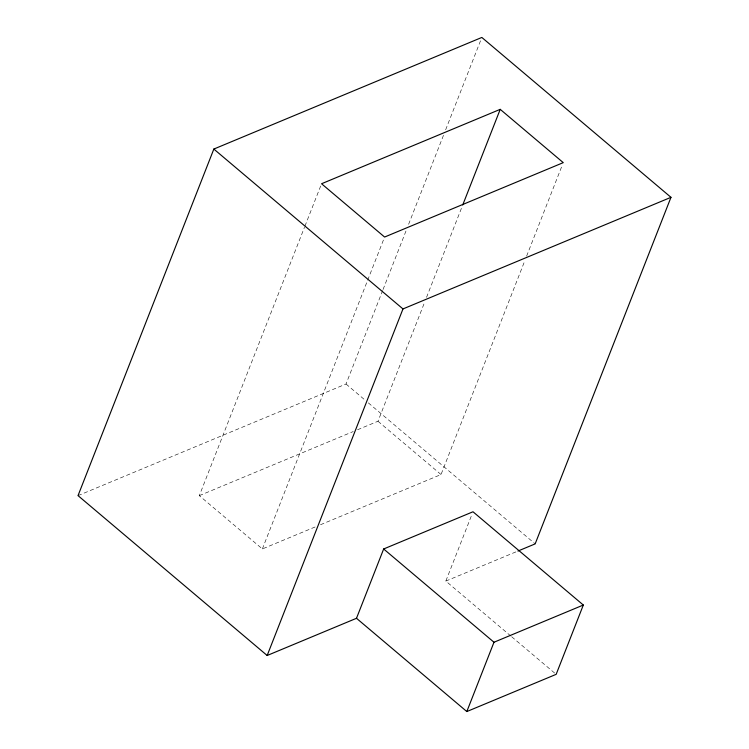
<?xml version="1.0" encoding="UTF-8"?>
<svg xmlns="http://www.w3.org/2000/svg" width="749" height="749" viewBox="0 0 749 749"><rect width="100%" height="100%" fill="white"/><g stroke="black" fill="none" stroke-linecap="round" stroke-linejoin="round"><path stroke-width="0.56" stroke-dasharray="3.75 2.81" d="M315.104 526.978L262.365 548.942L199.318 495.651L304.515 227.219M304.946 226.132L320.703 185.921M262.365 548.942L384.171 238.126M78.027 495.623L346.019 384.012L382.636 290.584M383.057 289.498L406.052 230.832M408.608 224.307L443.52 135.223M445.646 129.792L480.98 39.622M357.535 429.767L377.983 421.247L424.833 301.707M426.537 297.353L462.311 206.069M320.488 524.74L441.03 474.538L524.927 260.446M526.631 256.092L562.405 164.808M510.781 635.995L445.824 581.084L472.142 513.945M199.318 495.651L353.228 431.555M445.824 581.084L516.857 551.507M346.019 384.012L364.754 399.844M368.321 402.868L535.161 543.886M377.983 421.247L441.03 474.538M511.67 636.744L556.161 674.343"/><path stroke-width="1.12" d="M517.934 551.058L535.161 543.886L670.973 197.324L481.832 37.45L213.84 149.06L78.027 495.623L267.168 655.497L356.496 618.29L383.657 548.98L472.993 511.773L583.321 605.033L556.161 674.343L466.824 711.55L356.496 618.29M267.168 655.497L402.981 308.934L670.973 197.324M462.732 204.983L500.22 109.345L563.257 162.636L384.602 237.04L321.555 183.748L500.22 109.345M466.824 711.55L493.984 642.239L583.321 605.033M213.84 149.06L402.981 308.934M383.657 548.98L493.984 642.239"/></g></svg>
